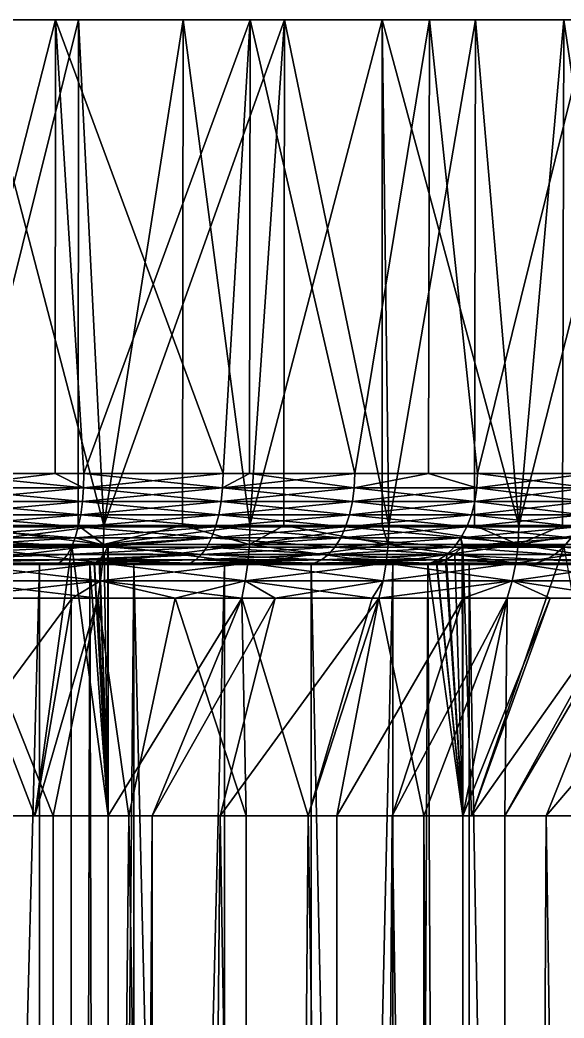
# Model space of a CAD drawing. Header units: inches. Extents: x 0 to 40, y 0 to 110.
# Drawn here: x 25.23 to 32.73, y 96.25 to 110 of the extents above; entities that cross this region are included whole.
import ezdxf

# ---------------------------------------------------------------- set-up
doc = ezdxf.new("R2010")
doc.units = ezdxf.units.IN
doc.header["$LTSCALE"] = 26.699852
doc.header["$MEASUREMENT"] = 0
doc.layers.add('1', color=7, linetype='CONTINUOUS')

msp = doc.modelspace()

# ---------------------------------------------------------------- linework, layer by layer
at = {"layer": '1', "linetype": 'Continuous'}
for points in [[(22.894, 110, 38.272), (24.557, 110, 39.474), (25.717, 110, 37.595), (22.894, 110, 38.272)], [(25.717, 110, 2.405), (26.034, 110, 0.932), (22.894, 110, 1.728), (25.717, 110, 2.405)], [(22.894, 110, 1.728), (26.034, 110, 0.932), (23.053, 110, 0.234), (22.894, 110, 1.728)], [(24.117, 103.75, 1.964), (25.717, 110, 2.405), (22.894, 110, 1.728), (24.117, 103.75, 1.964)], [(25.717, 110, 37.595), (24.117, 103.75, 38.036), (22.894, 110, 38.272), (25.717, 110, 37.595)], [(26.034, 110, 0.932), (24.299, 103.036, 0.468), (23.053, 110, 0.234), (26.034, 110, 0.932)], [(25.712, 103.75, 2.423), (25.717, 110, 2.405), (24.117, 103.75, 1.964), (25.712, 103.75, 2.423)], [(25.717, 110, 37.595), (25.712, 103.75, 37.577), (24.117, 103.75, 38.036), (25.717, 110, 37.595)], [(26.034, 110, 0.932), (26.03, 103.036, 0.948), (24.299, 103.036, 0.468), (26.034, 110, 0.932)], [(24.557, 110, 39.474), (24.554, 103.036, 39.462), (26.386, 103.036, 38.953), (24.557, 110, 39.474)], [(24.557, 110, 39.474), (26.386, 103.036, 38.953), (27.476, 110, 38.55), (24.557, 110, 39.474)], [(25.717, 110, 37.595), (24.557, 110, 39.474), (27.476, 110, 38.55), (25.717, 110, 37.595)], [(25.712, 103.75, 2.423), (26.11, 103.75, 2.538), (25.717, 110, 2.405), (25.712, 103.75, 2.423)], [(26.11, 103.75, 37.462), (25.712, 103.75, 37.577), (25.717, 110, 37.595), (26.11, 103.75, 37.462)], [(25.717, 110, 37.595), (27.476, 110, 38.55), (28.399, 110, 36.484), (25.717, 110, 37.595)], [(28.399, 110, 3.516), (28.874, 110, 2.077), (25.717, 110, 2.405), (28.399, 110, 3.516)], [(25.717, 110, 2.405), (28.874, 110, 2.077), (26.034, 110, 0.932), (25.717, 110, 2.405)], [(25.717, 110, 2.405), (26.11, 103.75, 2.538), (28.027, 103.75, 3.332), (25.717, 110, 2.405)], [(25.717, 110, 2.405), (28.027, 103.75, 3.332), (28.399, 110, 3.516), (25.717, 110, 2.405)], [(28.399, 110, 36.484), (26.11, 103.75, 37.462), (25.717, 110, 37.595), (28.399, 110, 36.484)], [(26.386, 103.036, 1.047), (26.03, 103.036, 0.948), (26.034, 110, 0.932), (26.386, 103.036, 1.047)], [(28.874, 110, 2.077), (26.386, 103.036, 1.047), (26.034, 110, 0.932), (28.874, 110, 2.077)], [(28.399, 110, 36.484), (28.027, 103.75, 36.668), (26.11, 103.75, 37.462), (28.399, 110, 36.484)], [(27.466, 103.036, 38.523), (27.476, 110, 38.55), (26.386, 103.036, 38.953), (27.466, 103.036, 38.523)], [(28.874, 110, 2.077), (28.398, 103.036, 1.848), (26.386, 103.036, 1.047), (28.874, 110, 2.077)], [(28.398, 103.036, 38.152), (27.476, 110, 38.55), (27.466, 103.036, 38.523), (28.398, 103.036, 38.152)], [(28.398, 103.036, 38.152), (30.22, 110, 37.191), (27.476, 110, 38.55), (28.398, 103.036, 38.152)], [(28.399, 110, 36.484), (27.476, 110, 38.55), (30.22, 110, 37.191), (28.399, 110, 36.484)], [(28.027, 103.75, 3.332), (28.39, 103.75, 3.533), (28.399, 110, 3.516), (28.027, 103.75, 3.332)], [(28.39, 103.75, 36.467), (28.027, 103.75, 36.668), (28.399, 110, 36.484), (28.39, 103.75, 36.467)], [(28.399, 110, 3.516), (28.39, 103.75, 3.533), (29.843, 103.75, 4.336), (28.399, 110, 3.516)], [(28.39, 103.75, 36.467), (28.399, 110, 36.484), (29.843, 103.75, 35.664), (28.39, 103.75, 36.467)], [(30.218, 103.036, 37.187), (30.22, 110, 37.191), (28.398, 103.036, 38.152), (30.218, 103.036, 37.187)], [(28.864, 103.036, 2.096), (28.398, 103.036, 1.848), (28.874, 110, 2.077), (28.864, 103.036, 2.096)], [(28.399, 110, 36.484), (30.22, 110, 37.191), (30.874, 110, 34.967), (28.399, 110, 36.484)], [(30.874, 110, 5.033), (31.506, 110, 3.641), (28.399, 110, 3.516), (30.874, 110, 5.033)], [(28.399, 110, 3.516), (31.506, 110, 3.641), (28.874, 110, 2.077), (28.399, 110, 3.516)], [(28.399, 110, 3.516), (29.843, 103.75, 4.336), (30.874, 110, 5.033), (28.399, 110, 3.516)], [(29.843, 103.75, 35.664), (28.399, 110, 36.484), (30.874, 110, 34.967), (29.843, 103.75, 35.664)], [(28.864, 103.036, 2.096), (28.874, 110, 2.077), (30.311, 103.036, 2.863), (28.864, 103.036, 2.096)], [(30.311, 103.036, 2.863), (28.874, 110, 2.077), (31.506, 110, 3.641), (30.311, 103.036, 2.863)], [(29.843, 103.75, 4.336), (30.858, 103.75, 5.056), (30.874, 110, 5.033), (29.843, 103.75, 4.336)], [(29.843, 103.75, 35.664), (30.874, 110, 34.967), (30.858, 103.75, 34.944), (29.843, 103.75, 35.664)], [(30.218, 103.036, 37.187), (30.311, 103.036, 37.137), (30.22, 110, 37.191), (30.218, 103.036, 37.187)], [(30.22, 110, 37.191), (30.311, 103.036, 37.137), (32.103, 103.036, 35.922), (30.22, 110, 37.191)], [(30.22, 110, 37.191), (32.103, 103.036, 35.922), (32.725, 110, 35.43), (30.22, 110, 37.191)], [(30.874, 110, 34.967), (30.22, 110, 37.191), (32.725, 110, 35.43), (30.874, 110, 34.967)], [(30.311, 103.036, 2.863), (31.506, 110, 3.641), (31.492, 103.036, 3.663), (30.311, 103.036, 2.863)], [(30.874, 110, 5.033), (30.858, 103.75, 5.056), (31.535, 103.75, 5.536), (30.874, 110, 5.033)], [(30.858, 103.75, 34.944), (30.874, 110, 34.967), (31.535, 103.75, 34.464), (30.858, 103.75, 34.944)], [(30.874, 110, 34.967), (32.725, 110, 35.43), (33.081, 110, 33.081), (30.874, 110, 34.967)], [(33.081, 110, 6.919), (33.869, 110, 5.59), (30.874, 110, 5.033), (33.081, 110, 6.919)], [(30.874, 110, 5.033), (33.869, 110, 5.59), (31.506, 110, 3.641), (30.874, 110, 5.033)], [(30.874, 110, 5.033), (31.535, 103.75, 5.536), (33.081, 110, 6.919), (30.874, 110, 5.033)], [(33.081, 110, 33.081), (31.535, 103.75, 34.464), (30.874, 110, 34.967), (33.081, 110, 33.081)], [(31.492, 103.036, 3.663), (31.506, 110, 3.641), (32.103, 103.036, 4.078), (31.492, 103.036, 3.663)], [(33.869, 110, 5.59), (32.103, 103.036, 4.078), (31.506, 110, 3.641), (33.869, 110, 5.59)], [(31.535, 103.75, 5.536), (33.081, 103.75, 6.919), (33.081, 110, 6.919), (31.535, 103.75, 5.536)], [(33.081, 110, 33.081), (33.081, 103.75, 33.081), (31.535, 103.75, 34.464), (33.081, 110, 33.081)], [(32.707, 103.036, 35.409), (32.725, 110, 35.43), (32.103, 103.036, 35.922), (32.707, 103.036, 35.409)], [(33.869, 110, 5.59), (33.754, 103.036, 5.48), (32.103, 103.036, 4.078), (33.869, 110, 5.59)], [(33.754, 103.036, 34.52), (32.725, 110, 35.43), (32.707, 103.036, 35.409), (33.754, 103.036, 34.52)], [(33.754, 103.036, 34.52), (34.931, 110, 33.307), (32.725, 110, 35.43), (33.754, 103.036, 34.52)], [(33.081, 110, 33.081), (32.725, 110, 35.43), (34.931, 110, 33.307), (33.081, 110, 33.081)], [(25.712, 103.75, 2.423), (24.117, 103.75, 1.964), (24.113, 103.554, 1.979), (25.712, 103.75, 2.423)], [(26.105, 103.554, 2.553), (25.712, 103.75, 2.423), (24.113, 103.554, 1.979), (26.105, 103.554, 2.553)], [(24.113, 103.554, 38.021), (24.117, 103.75, 38.036), (26.105, 103.554, 37.447), (24.113, 103.554, 38.021)], [(24.117, 103.75, 38.036), (25.712, 103.75, 37.577), (26.105, 103.554, 37.447), (24.117, 103.75, 38.036)], [(26.11, 103.75, 2.538), (25.712, 103.75, 2.423), (26.105, 103.554, 2.553), (26.11, 103.75, 2.538)], [(26.105, 103.554, 37.447), (25.712, 103.75, 37.577), (26.11, 103.75, 37.462), (26.105, 103.554, 37.447)], [(26.105, 103.554, 2.553), (28.02, 103.554, 3.346), (28.027, 103.75, 3.332), (26.105, 103.554, 2.553)], [(26.105, 103.554, 2.553), (28.027, 103.75, 3.332), (26.11, 103.75, 2.538), (26.105, 103.554, 2.553)], [(26.105, 103.554, 37.447), (26.11, 103.75, 37.462), (28.02, 103.554, 36.654), (26.105, 103.554, 37.447)], [(28.02, 103.554, 36.654), (26.11, 103.75, 37.462), (28.027, 103.75, 36.668), (28.02, 103.554, 36.654)], [(29.834, 103.554, 4.349), (29.843, 103.75, 4.336), (28.02, 103.554, 3.346), (29.834, 103.554, 4.349)], [(28.02, 103.554, 3.346), (29.843, 103.75, 4.336), (28.39, 103.75, 3.533), (28.02, 103.554, 3.346)], [(28.02, 103.554, 3.346), (28.39, 103.75, 3.533), (28.027, 103.75, 3.332), (28.02, 103.554, 3.346)], [(29.834, 103.554, 35.651), (28.02, 103.554, 36.654), (28.39, 103.75, 36.467), (29.834, 103.554, 35.651)], [(28.02, 103.554, 36.654), (28.027, 103.75, 36.668), (28.39, 103.75, 36.467), (28.02, 103.554, 36.654)], [(28.39, 103.75, 36.467), (29.843, 103.75, 35.664), (29.834, 103.554, 35.651), (28.39, 103.75, 36.467)], [(31.525, 103.554, 5.548), (30.858, 103.75, 5.056), (29.834, 103.554, 4.349), (31.525, 103.554, 5.548)], [(29.834, 103.554, 4.349), (30.858, 103.75, 5.056), (29.843, 103.75, 4.336), (29.834, 103.554, 4.349)], [(31.525, 103.554, 34.452), (29.834, 103.554, 35.651), (30.858, 103.75, 34.944), (31.525, 103.554, 34.452)], [(30.858, 103.75, 34.944), (29.834, 103.554, 35.651), (29.843, 103.75, 35.664), (30.858, 103.75, 34.944)], [(31.535, 103.75, 34.464), (31.525, 103.554, 34.452), (30.858, 103.75, 34.944), (31.535, 103.75, 34.464)], [(31.525, 103.554, 5.548), (31.535, 103.75, 5.536), (30.858, 103.75, 5.056), (31.525, 103.554, 5.548)], [(33.071, 103.554, 33.071), (31.525, 103.554, 34.452), (31.535, 103.75, 34.464), (33.071, 103.554, 33.071)], [(33.081, 103.75, 6.919), (31.535, 103.75, 5.536), (31.525, 103.554, 5.548), (33.081, 103.75, 6.919)], [(33.071, 103.554, 6.929), (33.081, 103.75, 6.919), (31.525, 103.554, 5.548), (33.071, 103.554, 6.929)], [(33.081, 103.75, 33.081), (33.071, 103.554, 33.071), (31.535, 103.75, 34.464), (33.081, 103.75, 33.081)], [(24.103, 103.364, 2.023), (26.09, 103.364, 2.596), (26.105, 103.554, 2.553), (24.103, 103.364, 2.023)], [(26.105, 103.554, 2.553), (24.113, 103.554, 1.979), (24.103, 103.364, 2.023), (26.105, 103.554, 2.553)], [(24.103, 103.364, 37.977), (24.113, 103.554, 38.021), (26.09, 103.364, 37.404), (24.103, 103.364, 37.977)], [(24.113, 103.554, 38.021), (26.105, 103.554, 37.447), (26.09, 103.364, 37.404), (24.113, 103.554, 38.021)], [(26.09, 103.364, 2.596), (28, 103.364, 3.387), (28.02, 103.554, 3.346), (26.09, 103.364, 2.596)], [(26.09, 103.364, 2.596), (28.02, 103.554, 3.346), (26.105, 103.554, 2.553), (26.09, 103.364, 2.596)], [(26.09, 103.364, 37.404), (26.105, 103.554, 37.447), (28, 103.364, 36.613), (26.09, 103.364, 37.404)], [(26.105, 103.554, 37.447), (28.02, 103.554, 36.654), (28, 103.364, 36.613), (26.105, 103.554, 37.447)], [(28.02, 103.554, 3.346), (28, 103.364, 3.387), (29.834, 103.554, 4.349), (28.02, 103.554, 3.346)], [(29.834, 103.554, 4.349), (28, 103.364, 3.387), (29.81, 103.364, 4.387), (29.834, 103.554, 4.349)], [(28, 103.364, 36.613), (28.02, 103.554, 36.654), (29.81, 103.364, 35.613), (28, 103.364, 36.613)], [(29.834, 103.554, 35.651), (29.81, 103.364, 35.613), (28.02, 103.554, 36.654), (29.834, 103.554, 35.651)], [(29.834, 103.554, 4.349), (29.81, 103.364, 4.387), (31.525, 103.554, 5.548), (29.834, 103.554, 4.349)], [(31.496, 103.364, 5.584), (31.525, 103.554, 5.548), (29.81, 103.364, 4.387), (31.496, 103.364, 5.584)], [(31.496, 103.364, 34.416), (29.81, 103.364, 35.613), (29.834, 103.554, 35.651), (31.496, 103.364, 34.416)], [(31.525, 103.554, 34.452), (31.496, 103.364, 34.416), (29.834, 103.554, 35.651), (31.525, 103.554, 34.452)], [(33.038, 103.364, 6.962), (33.071, 103.554, 6.929), (31.496, 103.364, 5.584), (33.038, 103.364, 6.962)], [(33.071, 103.554, 6.929), (31.525, 103.554, 5.548), (31.496, 103.364, 5.584), (33.071, 103.554, 6.929)], [(33.038, 103.364, 33.038), (31.496, 103.364, 34.416), (31.525, 103.554, 34.452), (33.038, 103.364, 33.038)], [(33.071, 103.554, 33.071), (33.038, 103.364, 33.038), (31.525, 103.554, 34.452), (33.071, 103.554, 33.071)], [(24.086, 103.183, 2.097), (26.065, 103.183, 2.667), (26.09, 103.364, 2.596), (24.086, 103.183, 2.097)], [(24.103, 103.364, 2.023), (24.086, 103.183, 2.097), (26.09, 103.364, 2.596), (24.103, 103.364, 2.023)], [(26.065, 103.183, 37.333), (24.086, 103.183, 37.903), (24.103, 103.364, 37.977), (26.065, 103.183, 37.333)], [(24.103, 103.364, 37.977), (26.09, 103.364, 37.404), (26.065, 103.183, 37.333), (24.103, 103.364, 37.977)], [(26.065, 103.183, 2.667), (27.968, 103.183, 3.455), (28, 103.364, 3.387), (26.065, 103.183, 2.667)], [(26.065, 103.183, 2.667), (28, 103.364, 3.387), (26.09, 103.364, 2.596), (26.065, 103.183, 2.667)], [(26.065, 103.183, 37.333), (26.09, 103.364, 37.404), (27.968, 103.183, 36.545), (26.065, 103.183, 37.333)], [(26.09, 103.364, 37.404), (28, 103.364, 36.613), (27.968, 103.183, 36.545), (26.09, 103.364, 37.404)], [(29.81, 103.364, 4.387), (28, 103.364, 3.387), (27.968, 103.183, 3.455), (29.81, 103.364, 4.387)], [(29.77, 103.183, 4.451), (29.81, 103.364, 4.387), (27.968, 103.183, 3.455), (29.77, 103.183, 4.451)], [(27.968, 103.183, 36.545), (28, 103.364, 36.613), (29.77, 103.183, 35.549), (27.968, 103.183, 36.545)], [(28, 103.364, 36.613), (29.81, 103.364, 35.613), (29.77, 103.183, 35.549), (28, 103.364, 36.613)], [(31.45, 103.183, 5.643), (31.496, 103.364, 5.584), (29.77, 103.183, 4.451), (31.45, 103.183, 5.643)], [(29.77, 103.183, 35.549), (29.81, 103.364, 35.613), (31.45, 103.183, 34.357), (29.77, 103.183, 35.549)], [(31.496, 103.364, 5.584), (29.81, 103.364, 4.387), (29.77, 103.183, 4.451), (31.496, 103.364, 5.584)], [(31.496, 103.364, 34.416), (31.45, 103.183, 34.357), (29.81, 103.364, 35.613), (31.496, 103.364, 34.416)], [(33.038, 103.364, 6.962), (31.496, 103.364, 5.584), (31.45, 103.183, 5.643), (33.038, 103.364, 6.962)], [(32.985, 103.183, 7.015), (33.038, 103.364, 6.962), (31.45, 103.183, 5.643), (32.985, 103.183, 7.015)], [(32.985, 103.183, 32.985), (31.45, 103.183, 34.357), (31.496, 103.364, 34.416), (32.985, 103.183, 32.985)], [(33.038, 103.364, 33.038), (32.985, 103.183, 32.985), (31.496, 103.364, 34.416), (33.038, 103.364, 33.038)], [(24.064, 103.015, 2.197), (26.031, 103.015, 2.763), (26.065, 103.183, 2.667), (24.064, 103.015, 2.197)], [(24.086, 103.183, 37.903), (26.031, 103.015, 37.237), (24.064, 103.015, 37.803), (24.086, 103.183, 37.903)], [(24.086, 103.183, 2.097), (24.064, 103.015, 2.197), (26.065, 103.183, 2.667), (24.086, 103.183, 2.097)], [(26.065, 103.183, 37.333), (26.031, 103.015, 37.237), (24.086, 103.183, 37.903), (26.065, 103.183, 37.333)], [(27.923, 103.015, 36.453), (26.031, 103.015, 37.237), (26.065, 103.183, 37.333), (27.923, 103.015, 36.453)], [(26.031, 103.015, 2.763), (27.968, 103.183, 3.455), (26.065, 103.183, 2.667), (26.031, 103.015, 2.763)], [(27.923, 103.015, 3.547), (27.968, 103.183, 3.455), (26.031, 103.015, 2.763), (27.923, 103.015, 3.547)], [(26.065, 103.183, 37.333), (27.968, 103.183, 36.545), (27.923, 103.015, 36.453), (26.065, 103.183, 37.333)], [(29.716, 103.015, 4.538), (29.77, 103.183, 4.451), (27.923, 103.015, 3.547), (29.716, 103.015, 4.538)], [(29.77, 103.183, 4.451), (27.968, 103.183, 3.455), (27.923, 103.015, 3.547), (29.77, 103.183, 4.451)], [(27.923, 103.015, 36.453), (27.968, 103.183, 36.545), (29.716, 103.015, 35.462), (27.923, 103.015, 36.453)], [(27.968, 103.183, 36.545), (29.77, 103.183, 35.549), (29.716, 103.015, 35.462), (27.968, 103.183, 36.545)], [(31.45, 103.183, 5.643), (29.77, 103.183, 4.451), (29.716, 103.015, 4.538), (31.45, 103.183, 5.643)], [(31.386, 103.015, 5.723), (31.45, 103.183, 5.643), (29.716, 103.015, 4.538), (31.386, 103.015, 5.723)], [(29.716, 103.015, 35.462), (29.77, 103.183, 35.549), (31.386, 103.015, 34.277), (29.716, 103.015, 35.462)], [(29.77, 103.183, 35.549), (31.45, 103.183, 34.357), (31.386, 103.015, 34.277), (29.77, 103.183, 35.549)], [(31.386, 103.015, 34.277), (31.45, 103.183, 34.357), (32.913, 103.015, 32.913), (31.386, 103.015, 34.277)], [(32.985, 103.183, 7.015), (31.45, 103.183, 5.643), (31.386, 103.015, 5.723), (32.985, 103.183, 7.015)], [(32.913, 103.015, 7.087), (32.985, 103.183, 7.015), (31.386, 103.015, 5.723), (32.913, 103.015, 7.087)], [(32.985, 103.183, 32.985), (32.913, 103.015, 32.913), (31.45, 103.183, 34.357), (32.985, 103.183, 32.985)], [(24.064, 103.015, 2.197), (24.035, 102.866, 2.321), (26.031, 103.015, 2.763), (24.064, 103.015, 2.197)], [(24.064, 103.015, 37.803), (25.989, 102.866, 37.116), (24.035, 102.866, 37.679), (24.064, 103.015, 37.803)], [(25.989, 102.866, 2.884), (26.031, 103.015, 2.763), (24.035, 102.866, 2.321), (25.989, 102.866, 2.884)], [(24.064, 103.015, 37.803), (26.031, 103.015, 37.237), (25.989, 102.866, 37.116), (24.064, 103.015, 37.803)], [(24.554, 103.036, 39.462), (24.296, 102.775, 39.516), (26.386, 103.036, 38.953), (24.554, 103.036, 39.462)], [(26.386, 103.036, 38.953), (24.296, 102.775, 39.516), (26.381, 102.775, 38.937), (26.386, 103.036, 38.953)], [(24.296, 102.775, 0.484), (24.299, 103.036, 0.468), (26.381, 102.775, 1.063), (24.296, 102.775, 0.484)], [(26.03, 103.036, 0.948), (26.381, 102.775, 1.063), (24.299, 103.036, 0.468), (26.03, 103.036, 0.948)], [(26.031, 103.015, 37.237), (27.868, 102.866, 36.338), (25.989, 102.866, 37.116), (26.031, 103.015, 37.237)], [(27.868, 102.866, 3.662), (27.923, 103.015, 3.547), (25.989, 102.866, 2.884), (27.868, 102.866, 3.662)], [(27.923, 103.015, 3.547), (26.031, 103.015, 2.763), (25.989, 102.866, 2.884), (27.923, 103.015, 3.547)], [(26.03, 103.036, 0.948), (26.386, 103.036, 1.047), (26.381, 102.775, 1.063), (26.03, 103.036, 0.948)], [(27.923, 103.015, 36.453), (27.868, 102.866, 36.338), (26.031, 103.015, 37.237), (27.923, 103.015, 36.453)], [(26.386, 103.036, 38.953), (26.381, 102.775, 38.937), (27.466, 103.036, 38.523), (26.386, 103.036, 38.953)], [(28.391, 102.775, 1.864), (26.381, 102.775, 1.063), (28.398, 103.036, 1.848), (28.391, 102.775, 1.864)], [(28.398, 103.036, 1.848), (26.381, 102.775, 1.063), (26.386, 103.036, 1.047), (28.398, 103.036, 1.848)], [(28.391, 102.775, 38.136), (27.466, 103.036, 38.523), (26.381, 102.775, 38.937), (28.391, 102.775, 38.136)], [(28.398, 103.036, 38.152), (27.466, 103.036, 38.523), (28.391, 102.775, 38.136), (28.398, 103.036, 38.152)], [(29.648, 102.866, 35.354), (27.868, 102.866, 36.338), (27.923, 103.015, 36.453), (29.648, 102.866, 35.354)], [(29.716, 103.015, 4.538), (27.923, 103.015, 3.547), (27.868, 102.866, 3.662), (29.716, 103.015, 4.538)], [(29.648, 102.866, 4.646), (29.716, 103.015, 4.538), (27.868, 102.866, 3.662), (29.648, 102.866, 4.646)], [(27.923, 103.015, 36.453), (29.716, 103.015, 35.462), (29.648, 102.866, 35.354), (27.923, 103.015, 36.453)], [(30.218, 103.036, 37.187), (28.398, 103.036, 38.152), (28.391, 102.775, 38.136), (30.218, 103.036, 37.187)], [(30.302, 102.775, 2.878), (28.391, 102.775, 1.864), (28.864, 103.036, 2.096), (30.302, 102.775, 2.878)], [(28.864, 103.036, 2.096), (28.391, 102.775, 1.864), (28.398, 103.036, 1.848), (28.864, 103.036, 2.096)], [(28.391, 102.775, 38.136), (30.302, 102.775, 37.122), (30.218, 103.036, 37.187), (28.391, 102.775, 38.136)], [(28.864, 103.036, 2.096), (30.311, 103.036, 2.863), (30.302, 102.775, 2.878), (28.864, 103.036, 2.096)], [(31.386, 103.015, 5.723), (29.716, 103.015, 4.538), (29.648, 102.866, 4.646), (31.386, 103.015, 5.723)], [(31.306, 102.866, 5.822), (31.386, 103.015, 5.723), (29.648, 102.866, 4.646), (31.306, 102.866, 5.822)], [(29.648, 102.866, 35.354), (29.716, 103.015, 35.462), (31.306, 102.866, 34.178), (29.648, 102.866, 35.354)], [(29.716, 103.015, 35.462), (31.386, 103.015, 34.277), (31.306, 102.866, 34.178), (29.716, 103.015, 35.462)], [(30.218, 103.036, 37.187), (30.302, 102.775, 37.122), (30.311, 103.036, 37.137), (30.218, 103.036, 37.187)], [(32.093, 102.775, 35.908), (30.311, 103.036, 37.137), (30.302, 102.775, 37.122), (32.093, 102.775, 35.908)], [(30.302, 102.775, 2.878), (30.311, 103.036, 2.863), (32.093, 102.775, 4.092), (30.302, 102.775, 2.878)], [(31.492, 103.036, 3.663), (32.093, 102.775, 4.092), (30.311, 103.036, 2.863), (31.492, 103.036, 3.663)], [(32.103, 103.036, 35.922), (30.311, 103.036, 37.137), (32.093, 102.775, 35.908), (32.103, 103.036, 35.922)], [(31.306, 102.866, 5.822), (32.823, 102.866, 7.177), (32.913, 103.015, 7.087), (31.306, 102.866, 5.822)], [(32.913, 103.015, 7.087), (31.386, 103.015, 5.723), (31.306, 102.866, 5.822), (32.913, 103.015, 7.087)], [(31.306, 102.866, 34.178), (31.386, 103.015, 34.277), (32.823, 102.866, 32.823), (31.306, 102.866, 34.178)], [(31.386, 103.015, 34.277), (32.913, 103.015, 32.913), (32.823, 102.866, 32.823), (31.386, 103.015, 34.277)], [(31.492, 103.036, 3.663), (32.103, 103.036, 4.078), (32.093, 102.775, 4.092), (31.492, 103.036, 3.663)], [(32.707, 103.036, 35.409), (32.103, 103.036, 35.922), (32.093, 102.775, 35.908), (32.707, 103.036, 35.409)], [(32.707, 103.036, 35.409), (32.093, 102.775, 35.908), (33.754, 103.036, 34.52), (32.707, 103.036, 35.409)], [(32.103, 103.036, 4.078), (33.754, 103.036, 5.48), (32.093, 102.775, 4.092), (32.103, 103.036, 4.078)], [(32.093, 102.775, 4.092), (33.754, 103.036, 5.48), (33.742, 102.775, 5.493), (32.093, 102.775, 4.092)], [(33.742, 102.775, 34.507), (33.754, 103.036, 34.52), (32.093, 102.775, 35.908), (33.742, 102.775, 34.507)], [(25.94, 102.739, 3.025), (25.989, 102.866, 2.884), (24.002, 102.739, 2.466), (25.94, 102.739, 3.025)], [(25.989, 102.866, 2.884), (24.035, 102.866, 2.321), (24.002, 102.739, 2.466), (25.989, 102.866, 2.884)], [(24.035, 102.866, 37.679), (25.945, 102.75, 36.99), (24.005, 102.75, 37.549), (24.035, 102.866, 37.679)], [(24.035, 102.866, 37.679), (25.989, 102.866, 37.116), (25.945, 102.75, 36.99), (24.035, 102.866, 37.679)], [(27.868, 102.866, 3.662), (25.989, 102.866, 2.884), (25.94, 102.739, 3.025), (27.868, 102.866, 3.662)], [(27.803, 102.739, 3.796), (27.868, 102.866, 3.662), (25.94, 102.739, 3.025), (27.803, 102.739, 3.796)], [(25.989, 102.866, 37.116), (26.446, 102.75, 36.806), (25.945, 102.75, 36.99), (25.989, 102.866, 37.116)], [(25.989, 102.866, 37.116), (27.868, 102.866, 36.338), (26.446, 102.75, 36.806), (25.989, 102.866, 37.116)], [(27.868, 102.866, 36.338), (27.803, 102.739, 36.204), (26.441, 102.74, 36.791), (27.868, 102.866, 36.338)], [(27.868, 102.866, 36.338), (26.441, 102.74, 36.791), (26.446, 102.75, 36.806), (27.868, 102.866, 36.338)], [(29.568, 102.739, 35.228), (27.803, 102.739, 36.204), (27.868, 102.866, 36.338), (29.568, 102.739, 35.228)], [(29.648, 102.866, 4.646), (27.868, 102.866, 3.662), (27.803, 102.739, 3.796), (29.648, 102.866, 4.646)], [(29.568, 102.739, 4.772), (29.648, 102.866, 4.646), (27.803, 102.739, 3.796), (29.568, 102.739, 4.772)], [(29.648, 102.866, 35.354), (29.568, 102.739, 35.228), (27.868, 102.866, 36.338), (29.648, 102.866, 35.354)], [(29.568, 102.739, 4.772), (31.213, 102.739, 5.939), (31.306, 102.866, 5.822), (29.568, 102.739, 4.772)], [(31.213, 102.739, 34.061), (29.568, 102.739, 35.228), (29.648, 102.866, 35.354), (31.213, 102.739, 34.061)], [(31.306, 102.866, 5.822), (29.648, 102.866, 4.646), (29.568, 102.739, 4.772), (31.306, 102.866, 5.822)], [(29.648, 102.866, 35.354), (31.306, 102.866, 34.178), (31.213, 102.739, 34.061), (29.648, 102.866, 35.354)], [(31.306, 102.866, 5.822), (31.213, 102.739, 5.939), (31.321, 102.74, 6.026), (31.306, 102.866, 5.822)], [(31.213, 102.739, 34.061), (31.306, 102.866, 34.178), (32.717, 102.739, 32.717), (31.213, 102.739, 34.061)], [(31.321, 102.74, 6.026), (31.331, 102.75, 6.014), (31.306, 102.866, 5.822), (31.321, 102.74, 6.026)], [(31.306, 102.866, 5.822), (31.331, 102.75, 6.014), (32.823, 102.866, 7.177), (31.306, 102.866, 5.822)], [(31.306, 102.866, 34.178), (32.823, 102.866, 32.823), (32.717, 102.739, 32.717), (31.306, 102.866, 34.178)], [(31.331, 102.75, 6.014), (32.728, 102.75, 7.272), (32.823, 102.866, 7.177), (31.331, 102.75, 6.014)], [(32.717, 102.739, 32.717), (32.823, 102.866, 32.823), (34.061, 102.739, 31.213), (32.717, 102.739, 32.717)], [(23.727, 99.036, 37.56), (24.005, 102.75, 37.549), (25.431, 99.036, 37.161), (23.727, 99.036, 37.56)], [(25.94, 102.739, 3.025), (24.002, 102.739, 2.466), (23.965, 102.636, 2.629), (25.94, 102.739, 3.025)], [(25.885, 102.636, 3.182), (25.94, 102.739, 3.025), (23.965, 102.636, 2.629), (25.885, 102.636, 3.182)], [(25.431, 99.036, 37.161), (24.005, 102.75, 37.549), (25.945, 102.75, 36.99), (25.431, 99.036, 37.161)], [(24.296, 102.775, 39.516), (24.285, 102.518, 39.466), (26.364, 102.518, 38.888), (24.296, 102.775, 39.516)], [(24.296, 102.775, 0.484), (26.381, 102.775, 1.063), (24.285, 102.518, 0.534), (24.296, 102.775, 0.484)], [(24.285, 102.518, 0.534), (26.381, 102.775, 1.063), (26.364, 102.518, 1.112), (24.285, 102.518, 0.534)], [(24.296, 102.775, 39.516), (26.364, 102.518, 38.888), (26.381, 102.775, 38.937), (24.296, 102.775, 39.516)], [(25.431, 99.036, 37.161), (25.945, 102.75, 36.99), (26.446, 99.036, 36.806), (25.431, 99.036, 37.161)], [(27.803, 102.739, 3.796), (25.94, 102.739, 3.025), (25.885, 102.636, 3.182), (27.803, 102.739, 3.796)], [(27.731, 102.636, 3.947), (27.803, 102.739, 3.796), (25.885, 102.636, 3.182), (27.731, 102.636, 3.947)], [(26.446, 99.036, 36.806), (25.945, 102.75, 36.99), (26.446, 102.75, 36.806), (26.446, 99.036, 36.806)], [(28.369, 102.518, 1.91), (26.364, 102.518, 1.112), (28.391, 102.775, 1.864), (28.369, 102.518, 1.91)], [(28.391, 102.775, 1.864), (26.364, 102.518, 1.112), (26.381, 102.775, 1.063), (28.391, 102.775, 1.864)], [(28.369, 102.518, 38.09), (26.381, 102.775, 38.937), (26.364, 102.518, 38.888), (28.369, 102.518, 38.09)], [(28.391, 102.775, 38.136), (26.381, 102.775, 38.937), (28.369, 102.518, 38.09), (28.391, 102.775, 38.136)], [(26.446, 99.036, 36.806), (26.441, 102.74, 36.791), (26.389, 102.644, 36.648), (26.446, 99.036, 36.806)], [(27.731, 102.636, 36.053), (26.389, 102.644, 36.648), (26.441, 102.74, 36.791), (27.731, 102.636, 36.053)], [(26.446, 102.75, 36.806), (26.441, 102.74, 36.791), (26.446, 99.036, 36.806), (26.446, 102.75, 36.806)], [(27.803, 102.739, 36.204), (27.731, 102.636, 36.053), (26.441, 102.74, 36.791), (27.803, 102.739, 36.204)], [(29.479, 102.636, 35.086), (27.731, 102.636, 36.053), (27.803, 102.739, 36.204), (29.479, 102.636, 35.086)], [(27.731, 102.636, 3.947), (29.479, 102.636, 4.914), (29.568, 102.739, 4.772), (27.731, 102.636, 3.947)], [(29.568, 102.739, 4.772), (27.803, 102.739, 3.796), (27.731, 102.636, 3.947), (29.568, 102.739, 4.772)], [(29.568, 102.739, 35.228), (29.479, 102.636, 35.086), (27.803, 102.739, 36.204), (29.568, 102.739, 35.228)], [(30.276, 102.518, 2.921), (28.369, 102.518, 1.91), (30.302, 102.775, 2.878), (30.276, 102.518, 2.921)], [(30.302, 102.775, 2.878), (28.369, 102.518, 1.91), (28.391, 102.775, 1.864), (30.302, 102.775, 2.878)], [(28.369, 102.518, 38.09), (30.276, 102.518, 37.079), (28.391, 102.775, 38.136), (28.369, 102.518, 38.09)], [(28.391, 102.775, 38.136), (30.276, 102.518, 37.079), (30.302, 102.775, 37.122), (28.391, 102.775, 38.136)], [(29.479, 102.636, 4.914), (31.109, 102.636, 6.07), (31.213, 102.739, 5.939), (29.479, 102.636, 4.914)], [(29.568, 102.739, 4.772), (29.479, 102.636, 4.914), (31.213, 102.739, 5.939), (29.568, 102.739, 4.772)], [(31.109, 102.636, 33.93), (29.479, 102.636, 35.086), (29.568, 102.739, 35.228), (31.109, 102.636, 33.93)], [(31.213, 102.739, 34.061), (31.109, 102.636, 33.93), (29.568, 102.739, 35.228), (31.213, 102.739, 34.061)], [(32.062, 102.518, 35.868), (30.302, 102.775, 37.122), (30.276, 102.518, 37.079), (32.062, 102.518, 35.868)], [(30.302, 102.775, 2.878), (32.093, 102.775, 4.092), (30.276, 102.518, 2.921), (30.302, 102.775, 2.878)], [(30.276, 102.518, 2.921), (32.093, 102.775, 4.092), (32.062, 102.518, 4.132), (30.276, 102.518, 2.921)], [(32.093, 102.775, 35.908), (30.302, 102.775, 37.122), (32.062, 102.518, 35.868), (32.093, 102.775, 35.908)], [(31.109, 102.636, 6.07), (31.223, 102.644, 6.143), (31.321, 102.74, 6.026), (31.109, 102.636, 6.07)], [(31.213, 102.739, 5.939), (31.109, 102.636, 6.07), (31.321, 102.74, 6.026), (31.213, 102.739, 5.939)], [(32.599, 102.636, 32.599), (31.109, 102.636, 33.93), (31.213, 102.739, 34.061), (32.599, 102.636, 32.599)], [(31.213, 102.739, 34.061), (32.717, 102.739, 32.717), (32.599, 102.636, 32.599), (31.213, 102.739, 34.061)], [(31.331, 99.036, 6.014), (31.321, 102.74, 6.026), (31.223, 102.644, 6.143), (31.331, 99.036, 6.014)], [(31.331, 102.75, 6.014), (31.321, 102.74, 6.026), (31.331, 99.036, 6.014), (31.331, 102.75, 6.014)], [(31.452, 99.036, 6.113), (32.728, 102.75, 7.272), (31.331, 102.75, 6.014), (31.452, 99.036, 6.113)], [(31.452, 99.036, 6.113), (31.331, 102.75, 6.014), (31.331, 99.036, 6.014), (31.452, 99.036, 6.113)], [(33.375, 99.036, 7.963), (32.728, 102.75, 7.272), (31.452, 99.036, 6.113), (33.375, 99.036, 7.963)], [(32.093, 102.775, 4.092), (33.742, 102.775, 5.493), (32.062, 102.518, 4.132), (32.093, 102.775, 4.092)], [(32.062, 102.518, 4.132), (33.742, 102.775, 5.493), (33.707, 102.518, 5.53), (32.062, 102.518, 4.132)], [(33.707, 102.518, 34.47), (32.093, 102.775, 35.908), (32.062, 102.518, 35.868), (33.707, 102.518, 34.47)], [(33.742, 102.775, 34.507), (32.093, 102.775, 35.908), (33.707, 102.518, 34.47), (33.742, 102.775, 34.507)], [(32.599, 102.636, 32.599), (32.717, 102.739, 32.717), (33.93, 102.636, 31.109), (32.599, 102.636, 32.599)], [(32.717, 102.739, 32.717), (34.061, 102.739, 31.213), (33.93, 102.636, 31.109), (32.717, 102.739, 32.717)], [(25.885, 102.636, 3.182), (23.965, 102.636, 2.629), (23.924, 102.561, 2.806), (25.885, 102.636, 3.182)], [(25.825, 102.561, 3.353), (25.885, 102.636, 3.182), (23.924, 102.561, 2.806), (25.825, 102.561, 3.353)], [(25.825, 102.561, 3.353), (27.652, 102.561, 4.11), (27.731, 102.636, 3.947), (25.825, 102.561, 3.353)], [(27.731, 102.636, 3.947), (25.885, 102.636, 3.182), (25.825, 102.561, 3.353), (27.731, 102.636, 3.947)], [(26.446, 99.036, 36.806), (26.389, 102.644, 36.648), (26.327, 102.566, 36.479), (26.446, 99.036, 36.806)], [(27.731, 102.636, 36.053), (26.327, 102.566, 36.479), (26.389, 102.644, 36.648), (27.731, 102.636, 36.053)], [(27.731, 102.636, 36.053), (27.652, 102.561, 35.89), (26.327, 102.566, 36.479), (27.731, 102.636, 36.053)], [(29.383, 102.561, 34.933), (27.652, 102.561, 35.89), (27.731, 102.636, 36.053), (29.383, 102.561, 34.933)], [(27.652, 102.561, 4.11), (29.383, 102.561, 5.067), (29.479, 102.636, 4.914), (27.652, 102.561, 4.11)], [(27.731, 102.636, 3.947), (27.652, 102.561, 4.11), (29.479, 102.636, 4.914), (27.731, 102.636, 3.947)], [(29.479, 102.636, 35.086), (29.383, 102.561, 34.933), (27.731, 102.636, 36.053), (29.479, 102.636, 35.086)], [(29.383, 102.561, 5.067), (30.996, 102.561, 6.211), (31.109, 102.636, 6.07), (29.383, 102.561, 5.067)], [(29.479, 102.636, 4.914), (29.383, 102.561, 5.067), (31.109, 102.636, 6.07), (29.479, 102.636, 4.914)], [(30.996, 102.561, 33.789), (29.383, 102.561, 34.933), (29.479, 102.636, 35.086), (30.996, 102.561, 33.789)], [(31.109, 102.636, 33.93), (30.996, 102.561, 33.789), (29.479, 102.636, 35.086), (31.109, 102.636, 33.93)], [(31.109, 102.636, 6.07), (30.996, 102.561, 6.211), (31.107, 102.566, 6.281), (31.109, 102.636, 6.07)], [(32.471, 102.561, 32.471), (30.996, 102.561, 33.789), (31.109, 102.636, 33.93), (32.471, 102.561, 32.471)], [(31.331, 99.036, 6.014), (31.223, 102.644, 6.143), (31.107, 102.566, 6.281), (31.331, 99.036, 6.014)], [(31.109, 102.636, 6.07), (31.107, 102.566, 6.281), (31.223, 102.644, 6.143), (31.109, 102.636, 6.07)], [(32.599, 102.636, 32.599), (32.471, 102.561, 32.471), (31.109, 102.636, 33.93), (32.599, 102.636, 32.599)], [(33.789, 102.561, 30.996), (32.471, 102.561, 32.471), (32.599, 102.636, 32.599), (33.789, 102.561, 30.996)], [(32.599, 102.636, 32.599), (33.93, 102.636, 31.109), (33.789, 102.561, 30.996), (32.599, 102.636, 32.599)], [(25.497, 102.5, 4.443), (25.697, 102.5, 3.718), (22.789, 102.5, 3.737), (25.497, 102.5, 4.443)], [(22.789, 102.5, 3.737), (25.697, 102.5, 3.718), (23.838, 102.5, 3.182), (22.789, 102.5, 3.737)], [(25.497, 0, 4.443), (25.497, 102.5, 4.443), (22.789, 0, 3.737), (25.497, 0, 4.443)], [(22.789, 0, 3.737), (25.497, 102.5, 4.443), (22.789, 102.5, 3.737), (22.789, 0, 3.737)], [(23.838, 102.5, 3.182), (25.697, 102.5, 3.718), (25.762, 102.515, 3.533), (23.838, 102.5, 3.182)], [(23.882, 102.515, 2.992), (23.838, 102.5, 3.182), (25.762, 102.515, 3.533), (23.882, 102.515, 2.992)], [(23.882, 102.515, 2.992), (25.762, 102.515, 3.533), (25.825, 102.561, 3.353), (23.882, 102.515, 2.992)], [(25.825, 102.561, 3.353), (23.924, 102.561, 2.806), (23.882, 102.515, 2.992), (25.825, 102.561, 3.353)], [(24.285, 102.518, 0.534), (26.364, 102.518, 1.112), (24.267, 102.271, 0.616), (24.285, 102.518, 0.534)], [(24.267, 102.271, 0.616), (26.364, 102.518, 1.112), (26.337, 102.271, 1.191), (24.267, 102.271, 0.616)], [(24.285, 102.518, 39.466), (24.267, 102.271, 39.384), (26.337, 102.271, 38.809), (24.285, 102.518, 39.466)], [(24.285, 102.518, 39.466), (26.337, 102.271, 38.809), (26.364, 102.518, 38.888), (24.285, 102.518, 39.466)], [(28.047, 102.5, 5.595), (27.484, 102.5, 4.458), (25.497, 102.5, 4.443), (28.047, 102.5, 5.595)], [(25.497, 102.5, 4.443), (27.484, 102.5, 4.458), (25.697, 102.5, 3.718), (25.497, 102.5, 4.443)], [(28.047, 0, 5.595), (28.047, 102.5, 5.595), (25.497, 0, 4.443), (28.047, 0, 5.595)], [(25.497, 0, 4.443), (28.047, 102.5, 5.595), (25.497, 102.5, 4.443), (25.497, 0, 4.443)], [(25.697, 102.5, 3.718), (27.484, 102.5, 4.458), (27.569, 102.515, 4.282), (25.697, 102.5, 3.718)], [(25.762, 102.515, 3.533), (25.697, 102.5, 3.718), (27.569, 102.515, 4.282), (25.762, 102.515, 3.533)], [(25.762, 102.515, 3.533), (27.569, 102.515, 4.282), (27.652, 102.561, 4.11), (25.762, 102.515, 3.533)], [(25.825, 102.561, 3.353), (25.762, 102.515, 3.533), (27.652, 102.561, 4.11), (25.825, 102.561, 3.353)], [(25.933, 102.5, 35.396), (26.19, 102.5, 36.101), (26.796, 102.5, 35.035), (25.933, 102.5, 35.396)], [(25.933, 7.5, 35.396), (25.933, 102.5, 35.396), (26.796, 102.5, 35.035), (25.933, 7.5, 35.396)], [(26.796, 102.5, 35.035), (26.796, 0, 35.035), (25.933, 7.5, 35.396), (26.796, 102.5, 35.035)], [(26.19, 102.5, 36.101), (25.933, 102.5, 35.396), (25.933, 7.5, 35.396), (26.19, 102.5, 36.101)], [(26.446, 7.5, 36.806), (26.19, 102.5, 36.101), (25.933, 7.5, 35.396), (26.446, 7.5, 36.806)], [(26.446, 99.036, 36.806), (26.253, 102.514, 36.274), (26.19, 102.5, 36.101), (26.446, 99.036, 36.806)], [(26.19, 102.5, 36.101), (26.253, 102.514, 36.274), (27.484, 102.5, 35.542), (26.19, 102.5, 36.101)], [(26.796, 102.5, 35.035), (26.19, 102.5, 36.101), (27.484, 102.5, 35.542), (26.796, 102.5, 35.035)], [(26.446, 99.036, 36.806), (26.19, 102.5, 36.101), (26.446, 7.5, 36.806), (26.446, 99.036, 36.806)], [(26.257, 102.516, 36.285), (26.253, 102.514, 36.274), (26.446, 99.036, 36.806), (26.257, 102.516, 36.285)], [(26.253, 102.514, 36.274), (26.257, 102.516, 36.285), (27.569, 102.515, 35.718), (26.253, 102.514, 36.274)], [(27.484, 102.5, 35.542), (26.253, 102.514, 36.274), (27.569, 102.515, 35.718), (27.484, 102.5, 35.542)], [(26.446, 99.036, 36.806), (26.319, 102.558, 36.455), (26.257, 102.516, 36.285), (26.446, 99.036, 36.806)], [(27.569, 102.515, 35.718), (26.257, 102.516, 36.285), (26.319, 102.558, 36.455), (27.569, 102.515, 35.718)], [(26.446, 99.036, 36.806), (26.322, 102.561, 36.464), (26.319, 102.558, 36.455), (26.446, 99.036, 36.806)], [(27.569, 102.515, 35.718), (26.319, 102.558, 36.455), (27.652, 102.561, 35.89), (27.569, 102.515, 35.718)], [(27.652, 102.561, 35.89), (26.319, 102.558, 36.455), (26.322, 102.561, 36.464), (27.652, 102.561, 35.89)], [(26.327, 102.566, 36.479), (26.322, 102.561, 36.464), (26.446, 99.036, 36.806), (26.327, 102.566, 36.479)], [(27.652, 102.561, 35.89), (26.322, 102.561, 36.464), (26.327, 102.566, 36.479), (27.652, 102.561, 35.89)], [(28.334, 102.271, 1.987), (26.337, 102.271, 1.191), (28.369, 102.518, 1.91), (28.334, 102.271, 1.987)], [(28.369, 102.518, 1.91), (26.337, 102.271, 1.191), (26.364, 102.518, 1.112), (28.369, 102.518, 1.91)], [(28.334, 102.271, 38.013), (26.364, 102.518, 38.888), (26.337, 102.271, 38.809), (28.334, 102.271, 38.013)], [(28.369, 102.518, 38.09), (26.364, 102.518, 38.888), (28.334, 102.271, 38.013), (28.369, 102.518, 38.09)], [(26.796, 102.5, 35.035), (27.484, 102.5, 35.542), (29.24, 102.5, 33.67), (26.796, 102.5, 35.035)], [(29.24, 102.5, 33.67), (29.24, 0, 33.67), (26.796, 102.5, 35.035), (29.24, 102.5, 33.67)], [(26.796, 102.5, 35.035), (29.24, 0, 33.67), (26.796, 0, 35.035), (26.796, 102.5, 35.035)], [(29.178, 102.5, 5.394), (29.282, 102.515, 5.228), (27.484, 102.5, 4.458), (29.178, 102.5, 5.394)], [(27.484, 102.5, 35.542), (27.569, 102.515, 35.718), (29.178, 102.5, 34.606), (27.484, 102.5, 35.542)], [(27.569, 102.515, 4.282), (27.484, 102.5, 4.458), (29.282, 102.515, 5.228), (27.569, 102.515, 4.282)], [(29.24, 102.5, 33.67), (27.484, 102.5, 35.542), (29.178, 102.5, 34.606), (29.24, 102.5, 33.67)], [(28.047, 102.5, 5.595), (29.178, 102.5, 5.394), (27.484, 102.5, 4.458), (28.047, 102.5, 5.595)], [(29.282, 102.515, 34.772), (27.569, 102.515, 35.718), (27.652, 102.561, 35.89), (29.282, 102.515, 34.772)], [(27.569, 102.515, 4.282), (29.282, 102.515, 5.228), (29.383, 102.561, 5.067), (27.569, 102.515, 4.282)], [(27.652, 102.561, 4.11), (27.569, 102.515, 4.282), (29.383, 102.561, 5.067), (27.652, 102.561, 4.11)], [(29.178, 102.5, 34.606), (27.569, 102.515, 35.718), (29.282, 102.515, 34.772), (29.178, 102.5, 34.606)], [(29.383, 102.561, 34.933), (29.282, 102.515, 34.772), (27.652, 102.561, 35.89), (29.383, 102.561, 34.933)], [(30.366, 102.5, 7.162), (30.755, 102.5, 6.513), (28.047, 102.5, 5.595), (30.366, 102.5, 7.162)], [(28.047, 102.5, 5.595), (30.755, 102.5, 6.513), (29.178, 102.5, 5.394), (28.047, 102.5, 5.595)], [(30.366, 0, 7.162), (30.366, 102.5, 7.162), (28.047, 0, 5.595), (30.366, 0, 7.162)], [(28.047, 0, 5.595), (30.366, 102.5, 7.162), (28.047, 102.5, 5.595), (28.047, 0, 5.595)], [(30.233, 102.271, 2.993), (28.334, 102.271, 1.987), (30.276, 102.518, 2.921), (30.233, 102.271, 2.993)], [(30.276, 102.518, 2.921), (28.334, 102.271, 1.987), (28.369, 102.518, 1.91), (30.276, 102.518, 2.921)], [(28.334, 102.271, 38.013), (30.233, 102.271, 37.007), (28.369, 102.518, 38.09), (28.334, 102.271, 38.013)], [(28.369, 102.518, 38.09), (30.233, 102.271, 37.007), (30.276, 102.518, 37.079), (28.369, 102.518, 38.09)], [(30.755, 102.5, 6.513), (30.877, 102.515, 6.361), (29.178, 102.5, 5.394), (30.755, 102.5, 6.513)], [(29.178, 102.5, 5.394), (30.877, 102.515, 6.361), (29.282, 102.515, 5.228), (29.178, 102.5, 5.394)], [(29.178, 102.5, 34.606), (29.282, 102.515, 34.772), (30.755, 102.5, 33.487), (29.178, 102.5, 34.606)], [(29.24, 102.5, 33.67), (29.178, 102.5, 34.606), (30.755, 102.5, 33.487), (29.24, 102.5, 33.67)], [(29.24, 102.5, 33.67), (30.755, 102.5, 33.487), (31.417, 102.5, 31.912), (29.24, 102.5, 33.67)], [(31.417, 102.5, 31.912), (31.417, 0, 31.912), (29.24, 102.5, 33.67), (31.417, 102.5, 31.912)], [(29.24, 102.5, 33.67), (31.417, 0, 31.912), (29.24, 0, 33.67), (29.24, 102.5, 33.67)], [(29.282, 102.515, 5.228), (30.877, 102.515, 6.361), (30.996, 102.561, 6.211), (29.282, 102.515, 5.228)], [(29.383, 102.561, 5.067), (29.282, 102.515, 5.228), (30.996, 102.561, 6.211), (29.383, 102.561, 5.067)], [(30.877, 102.515, 33.639), (29.282, 102.515, 34.772), (29.383, 102.561, 34.933), (30.877, 102.515, 33.639)], [(30.877, 102.515, 33.639), (30.755, 102.5, 33.487), (29.282, 102.515, 34.772), (30.877, 102.515, 33.639)], [(30.996, 102.561, 33.789), (30.877, 102.515, 33.639), (29.383, 102.561, 34.933), (30.996, 102.561, 33.789)], [(32.011, 102.271, 35.801), (30.276, 102.518, 37.079), (30.233, 102.271, 37.007), (32.011, 102.271, 35.801)], [(30.276, 102.518, 2.921), (32.062, 102.518, 4.132), (30.233, 102.271, 2.993), (30.276, 102.518, 2.921)], [(30.233, 102.271, 2.993), (32.062, 102.518, 4.132), (32.011, 102.271, 4.199), (30.233, 102.271, 2.993)], [(32.062, 102.518, 35.868), (30.276, 102.518, 37.079), (32.011, 102.271, 35.801), (32.062, 102.518, 35.868)], [(30.366, 102.5, 7.162), (30.849, 102.5, 6.589), (30.755, 102.5, 6.513), (30.366, 102.5, 7.162)], [(30.366, 0, 7.162), (30.367, 7.5, 7.163), (30.366, 102.5, 7.162), (30.366, 0, 7.162)], [(30.849, 102.5, 6.589), (30.366, 102.5, 7.162), (30.367, 7.5, 7.163), (30.849, 102.5, 6.589)], [(31.331, 7.5, 6.014), (30.849, 102.5, 6.589), (30.367, 7.5, 7.163), (31.331, 7.5, 6.014)], [(30.755, 102.5, 6.513), (30.967, 102.514, 6.448), (30.877, 102.515, 6.361), (30.755, 102.5, 6.513)], [(32.198, 102.5, 32.198), (30.755, 102.5, 33.487), (30.877, 102.515, 33.639), (32.198, 102.5, 32.198)], [(30.849, 102.5, 6.589), (30.967, 102.514, 6.448), (30.755, 102.5, 6.513), (30.849, 102.5, 6.589)], [(31.417, 102.5, 31.912), (30.755, 102.5, 33.487), (32.198, 102.5, 32.198), (31.417, 102.5, 31.912)], [(31.331, 99.036, 6.014), (30.967, 102.514, 6.448), (30.849, 102.5, 6.589), (31.331, 99.036, 6.014)], [(31.331, 99.036, 6.014), (30.849, 102.5, 6.589), (31.331, 7.5, 6.014), (31.331, 99.036, 6.014)], [(30.877, 102.515, 6.361), (31.091, 102.558, 6.3), (30.996, 102.561, 6.211), (30.877, 102.515, 6.361)], [(32.336, 102.515, 32.336), (30.877, 102.515, 33.639), (30.996, 102.561, 33.789), (32.336, 102.515, 32.336)], [(30.877, 102.515, 6.361), (30.975, 102.516, 6.439), (31.091, 102.558, 6.3), (30.877, 102.515, 6.361)], [(30.967, 102.514, 6.448), (30.975, 102.516, 6.439), (30.877, 102.515, 6.361), (30.967, 102.514, 6.448)], [(32.336, 102.515, 32.336), (32.198, 102.5, 32.198), (30.877, 102.515, 33.639), (32.336, 102.515, 32.336)], [(30.975, 102.516, 6.439), (30.967, 102.514, 6.448), (31.331, 99.036, 6.014), (30.975, 102.516, 6.439)], [(31.331, 99.036, 6.014), (31.091, 102.558, 6.3), (30.975, 102.516, 6.439), (31.331, 99.036, 6.014)], [(30.996, 102.561, 6.211), (31.097, 102.561, 6.293), (31.107, 102.566, 6.281), (30.996, 102.561, 6.211)], [(30.996, 102.561, 6.211), (31.091, 102.558, 6.3), (31.097, 102.561, 6.293), (30.996, 102.561, 6.211)], [(32.471, 102.561, 32.471), (32.336, 102.515, 32.336), (30.996, 102.561, 33.789), (32.471, 102.561, 32.471)], [(31.331, 99.036, 6.014), (31.097, 102.561, 6.293), (31.091, 102.558, 6.3), (31.331, 99.036, 6.014)], [(31.107, 102.566, 6.281), (31.097, 102.561, 6.293), (31.331, 99.036, 6.014), (31.107, 102.566, 6.281)], [(31.417, 102.5, 31.912), (32.198, 102.5, 32.198), (33.266, 102.5, 29.811), (31.417, 102.5, 31.912)], [(33.266, 102.5, 29.811), (33.266, 0, 29.811), (31.417, 102.5, 31.912), (33.266, 102.5, 29.811)], [(31.417, 102.5, 31.912), (33.266, 0, 29.811), (31.417, 0, 31.912), (31.417, 102.5, 31.912)], [(32.062, 102.518, 4.132), (33.707, 102.518, 5.53), (32.011, 102.271, 4.199), (32.062, 102.518, 4.132)], [(32.011, 102.271, 4.199), (33.707, 102.518, 5.53), (33.649, 102.271, 5.591), (32.011, 102.271, 4.199)], [(33.649, 102.271, 34.409), (32.062, 102.518, 35.868), (32.011, 102.271, 35.801), (33.649, 102.271, 34.409)], [(33.707, 102.518, 34.47), (32.062, 102.518, 35.868), (33.649, 102.271, 34.409), (33.707, 102.518, 34.47)], [(33.487, 102.5, 30.755), (32.198, 102.5, 32.198), (32.336, 102.515, 32.336), (33.487, 102.5, 30.755)], [(33.266, 102.5, 29.811), (32.198, 102.5, 32.198), (33.487, 102.5, 30.755), (33.266, 102.5, 29.811)], [(33.639, 102.515, 30.877), (32.336, 102.515, 32.336), (32.471, 102.561, 32.471), (33.639, 102.515, 30.877)], [(33.639, 102.515, 30.877), (33.487, 102.5, 30.755), (32.336, 102.515, 32.336), (33.639, 102.515, 30.877)], [(33.789, 102.561, 30.996), (33.639, 102.515, 30.877), (32.471, 102.561, 32.471), (33.789, 102.561, 30.996)], [(24.267, 102.271, 39.384), (24.242, 102.036, 39.271), (26.337, 102.271, 38.809), (24.267, 102.271, 39.384)], [(26.337, 102.271, 38.809), (24.242, 102.036, 39.271), (25.949, 102.036, 38.797), (26.337, 102.271, 38.809)], [(26.337, 102.271, 1.191), (26.3, 102.036, 1.301), (24.267, 102.271, 0.616), (26.337, 102.271, 1.191)], [(24.267, 102.271, 0.616), (26.3, 102.036, 1.301), (24.493, 102.036, 0.799), (24.267, 102.271, 0.616)], [(26.337, 102.271, 38.809), (25.949, 102.036, 38.797), (26.3, 102.036, 38.699), (26.337, 102.271, 38.809)], [(27.366, 102.036, 1.725), (26.3, 102.036, 1.301), (26.337, 102.271, 1.191), (27.366, 102.036, 1.725)], [(28.285, 102.036, 37.908), (26.337, 102.271, 38.809), (26.3, 102.036, 38.699), (28.285, 102.036, 37.908)], [(28.334, 102.271, 1.987), (27.366, 102.036, 1.725), (26.337, 102.271, 1.191), (28.334, 102.271, 1.987)], [(28.334, 102.271, 38.013), (26.337, 102.271, 38.809), (28.285, 102.036, 37.908), (28.334, 102.271, 38.013)], [(28.285, 102.036, 2.092), (27.366, 102.036, 1.725), (28.334, 102.271, 1.987), (28.285, 102.036, 2.092)], [(30.081, 102.036, 3.044), (28.285, 102.036, 2.092), (28.334, 102.271, 1.987), (30.081, 102.036, 3.044)], [(28.285, 102.036, 37.908), (28.746, 102.036, 37.664), (28.334, 102.271, 38.013), (28.285, 102.036, 37.908)], [(30.233, 102.271, 2.993), (30.081, 102.036, 3.044), (28.334, 102.271, 1.987), (30.233, 102.271, 2.993)], [(28.334, 102.271, 38.013), (28.746, 102.036, 37.664), (30.233, 102.271, 37.007), (28.334, 102.271, 38.013)], [(28.746, 102.036, 37.664), (30.173, 102.036, 36.908), (30.233, 102.271, 37.007), (28.746, 102.036, 37.664)], [(30.173, 102.036, 3.092), (30.081, 102.036, 3.044), (30.233, 102.271, 2.993), (30.173, 102.036, 3.092)], [(30.233, 102.271, 2.993), (32.011, 102.271, 4.199), (30.173, 102.036, 3.092), (30.233, 102.271, 2.993)], [(30.173, 102.036, 3.092), (32.011, 102.271, 4.199), (31.941, 102.036, 4.291), (30.173, 102.036, 3.092)], [(30.233, 102.271, 37.007), (30.173, 102.036, 36.908), (32.011, 102.271, 35.801), (30.233, 102.271, 37.007)], [(32.011, 102.271, 35.801), (30.173, 102.036, 36.908), (31.338, 102.036, 36.118), (32.011, 102.271, 35.801)], [(32.011, 102.271, 35.801), (31.338, 102.036, 36.118), (31.941, 102.036, 35.709), (32.011, 102.271, 35.801)], [(32.011, 102.271, 4.199), (32.537, 102.036, 4.797), (31.941, 102.036, 4.291), (32.011, 102.271, 4.199)], [(33.57, 102.036, 34.325), (32.011, 102.271, 35.801), (31.941, 102.036, 35.709), (33.57, 102.036, 34.325)], [(33.649, 102.271, 5.591), (33.57, 102.036, 5.675), (32.011, 102.271, 4.199), (33.649, 102.271, 5.591)], [(32.011, 102.271, 4.199), (33.57, 102.036, 5.675), (32.537, 102.036, 4.797), (32.011, 102.271, 4.199)], [(33.649, 102.271, 34.409), (32.011, 102.271, 35.801), (33.57, 102.036, 34.325), (33.649, 102.271, 34.409)], [(25.431, 99.036, 37.161), (25.949, 102.036, 38.797), (23.727, 99.036, 37.56), (25.431, 99.036, 37.161)], [(23.727, 99.036, 37.56), (25.949, 102.036, 38.797), (24.242, 102.036, 39.271), (23.727, 99.036, 37.56)], [(24.101, 99.036, 2.473), (24.493, 102.036, 0.799), (25.685, 99.036, 2.975), (24.101, 99.036, 2.473)], [(25.685, 99.036, 2.975), (24.493, 102.036, 0.799), (26.3, 102.036, 1.301), (25.685, 99.036, 2.975)], [(26.446, 99.036, 36.806), (26.3, 102.036, 38.699), (25.431, 99.036, 37.161), (26.446, 99.036, 36.806)], [(25.431, 99.036, 37.161), (26.3, 102.036, 38.699), (25.949, 102.036, 38.797), (25.431, 99.036, 37.161)], [(25.685, 99.036, 2.975), (26.3, 102.036, 1.301), (26.729, 99.036, 3.305), (25.685, 99.036, 2.975)], [(26.729, 99.036, 3.305), (26.3, 102.036, 1.301), (27.366, 102.036, 1.725), (26.729, 99.036, 3.305)], [(26.446, 99.036, 36.806), (28.285, 102.036, 37.908), (26.3, 102.036, 38.699), (26.446, 99.036, 36.806)], [(27.048, 99.036, 36.542), (28.285, 102.036, 37.908), (26.446, 99.036, 36.806), (27.048, 99.036, 36.542)], [(26.729, 99.036, 3.305), (27.366, 102.036, 1.725), (28.344, 99.036, 4.105), (26.729, 99.036, 3.305)], [(27.987, 99.036, 36.131), (28.746, 102.036, 37.664), (27.048, 99.036, 36.542), (27.987, 99.036, 36.131)], [(27.048, 99.036, 36.542), (28.746, 102.036, 37.664), (28.285, 102.036, 37.908), (27.048, 99.036, 36.542)], [(28.344, 99.036, 4.105), (27.366, 102.036, 1.725), (28.285, 102.036, 2.092), (28.344, 99.036, 4.105)], [(29.597, 99.036, 35.174), (30.173, 102.036, 36.908), (27.987, 99.036, 36.131), (29.597, 99.036, 35.174)], [(27.987, 99.036, 36.131), (30.173, 102.036, 36.908), (28.746, 102.036, 37.664), (27.987, 99.036, 36.131)], [(28.344, 99.036, 4.105), (28.285, 102.036, 2.092), (29.198, 99.036, 4.528), (28.344, 99.036, 4.105)], [(28.285, 102.036, 2.092), (30.081, 102.036, 3.044), (29.198, 99.036, 4.528), (28.285, 102.036, 2.092)], [(29.198, 99.036, 4.528), (30.081, 102.036, 3.044), (30.173, 102.036, 3.092), (29.198, 99.036, 4.528)], [(29.198, 99.036, 4.528), (30.173, 102.036, 3.092), (30.793, 99.036, 5.639), (29.198, 99.036, 4.528)], [(30.356, 99.036, 34.723), (31.338, 102.036, 36.118), (29.597, 99.036, 35.174), (30.356, 99.036, 34.723)], [(29.597, 99.036, 35.174), (31.338, 102.036, 36.118), (30.173, 102.036, 36.908), (29.597, 99.036, 35.174)], [(30.793, 99.036, 5.639), (30.173, 102.036, 3.092), (31.941, 102.036, 4.291), (30.793, 99.036, 5.639)], [(31.91, 99.036, 33.441), (31.941, 102.036, 35.709), (30.356, 99.036, 34.723), (31.91, 99.036, 33.441)], [(30.356, 99.036, 34.723), (31.941, 102.036, 35.709), (31.338, 102.036, 36.118), (30.356, 99.036, 34.723)], [(30.793, 99.036, 5.639), (31.941, 102.036, 4.291), (31.331, 99.036, 6.014), (30.793, 99.036, 5.639)], [(31.331, 99.036, 6.014), (31.941, 102.036, 4.291), (32.537, 102.036, 4.797), (31.331, 99.036, 6.014)], [(31.331, 99.036, 6.014), (32.537, 102.036, 4.797), (31.452, 99.036, 6.113), (31.331, 99.036, 6.014)], [(31.452, 99.036, 6.113), (32.537, 102.036, 4.797), (33.57, 102.036, 5.675), (31.452, 99.036, 6.113)], [(31.452, 99.036, 6.113), (33.57, 102.036, 5.675), (33.375, 99.036, 7.963), (31.452, 99.036, 6.113)], [(32.482, 99.036, 32.969), (33.677, 102.036, 34.212), (31.91, 99.036, 33.441), (32.482, 99.036, 32.969)], [(33.677, 102.036, 34.212), (33.57, 102.036, 34.325), (31.91, 99.036, 33.441), (33.677, 102.036, 34.212)], [(31.91, 99.036, 33.441), (33.57, 102.036, 34.325), (31.941, 102.036, 35.709), (31.91, 99.036, 33.441)], [(33.916, 99.036, 31.36), (35.039, 102.036, 32.774), (32.482, 99.036, 32.969), (33.916, 99.036, 31.36)], [(32.482, 99.036, 32.969), (35.039, 102.036, 32.774), (33.677, 102.036, 34.212), (32.482, 99.036, 32.969)], [(24.101, 99.036, 2.473), (25.7, 0, 2.926), (22.887, 0, 2.233), (24.101, 99.036, 2.473)], [(25.685, 99.036, 2.975), (25.7, 0, 2.926), (24.101, 99.036, 2.473), (25.685, 99.036, 2.975)], [(26.729, 99.036, 3.305), (25.7, 0, 2.926), (25.685, 99.036, 2.975), (26.729, 99.036, 3.305)], [(26.729, 99.036, 3.305), (28.365, 0, 4.062), (25.7, 0, 2.926), (26.729, 99.036, 3.305)], [(26.446, 99.036, 36.806), (26.446, 7.5, 36.806), (27.048, 99.036, 36.542), (26.446, 99.036, 36.806)], [(27.048, 99.036, 36.542), (26.446, 7.5, 36.806), (27.055, 0, 36.56), (27.048, 99.036, 36.542)], [(28.344, 99.036, 4.105), (28.365, 0, 4.062), (26.729, 99.036, 3.305), (28.344, 99.036, 4.105)], [(27.048, 99.036, 36.542), (27.055, 0, 36.56), (27.987, 99.036, 36.131), (27.048, 99.036, 36.542)], [(27.987, 99.036, 36.131), (27.055, 0, 36.56), (29.62, 0, 35.213), (27.987, 99.036, 36.131)], [(27.987, 99.036, 36.131), (29.62, 0, 35.213), (29.597, 99.036, 35.174), (27.987, 99.036, 36.131)], [(29.198, 99.036, 4.528), (28.365, 0, 4.062), (28.344, 99.036, 4.105), (29.198, 99.036, 4.528)], [(29.198, 99.036, 4.528), (30.813, 0, 5.61), (28.365, 0, 4.062), (29.198, 99.036, 4.528)], [(30.793, 99.036, 5.639), (30.813, 0, 5.61), (29.198, 99.036, 4.528), (30.793, 99.036, 5.639)], [(29.597, 99.036, 35.174), (29.62, 0, 35.213), (30.356, 99.036, 34.723), (29.597, 99.036, 35.174)], [(30.356, 99.036, 34.723), (29.62, 0, 35.213), (31.936, 0, 33.473), (30.356, 99.036, 34.723)], [(30.356, 99.036, 34.723), (31.936, 0, 33.473), (31.91, 99.036, 33.441), (30.356, 99.036, 34.723)], [(31.331, 99.036, 6.014), (31.331, 7.5, 6.014), (30.793, 99.036, 5.639), (31.331, 99.036, 6.014)], [(30.793, 99.036, 5.639), (31.331, 7.5, 6.014), (30.813, 0, 5.61), (30.793, 99.036, 5.639)], [(31.91, 99.036, 33.441), (31.936, 0, 33.473), (32.482, 99.036, 32.969), (31.91, 99.036, 33.441)], [(32.482, 99.036, 32.969), (31.936, 0, 33.473), (33.943, 0, 31.384), (32.482, 99.036, 32.969)], [(32.482, 99.036, 32.969), (33.943, 0, 31.384), (33.916, 99.036, 31.36), (32.482, 99.036, 32.969)]]:
    msp.add_3dface(points, dxfattribs=at)

doc.saveas('drawing.dxf')
